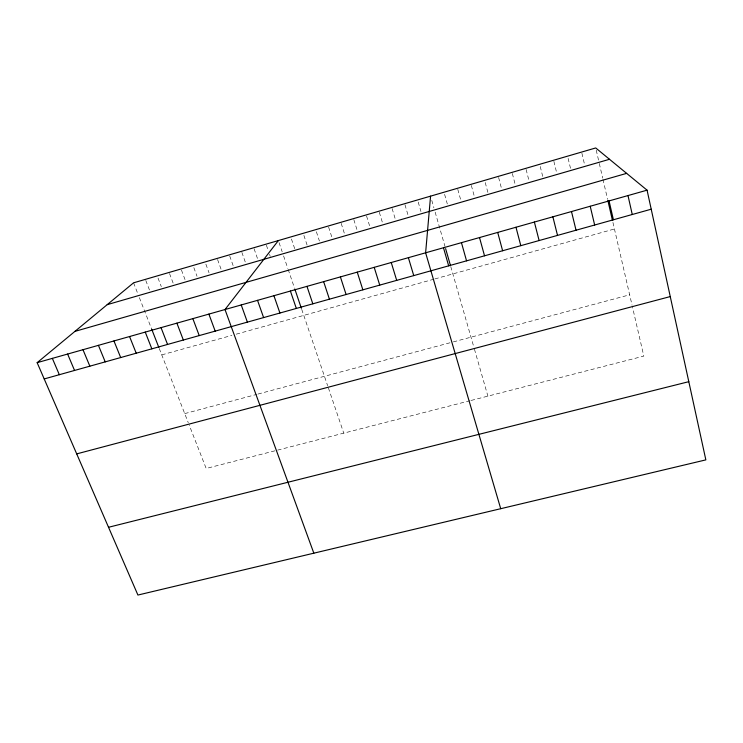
<?xml version="1.0" encoding="UTF-8"?>
<svg xmlns="http://www.w3.org/2000/svg" width="743" height="743" viewBox="0 0 743 743"><rect width="100%" height="100%" fill="white"/><g stroke="black" fill="none" stroke-linecap="round" stroke-linejoin="round"><path stroke-width="0.56" stroke-dasharray="3.71 2.79" d="M161.751 354.885L231.909 335.372M236.218 334.174L433.828 279.21M434.887 278.922L614.442 228.983M184.719 413.61L256.939 394.329M258.007 394.041L452.292 342.161M453.332 341.891L629.655 294.804M470.068 400.709L206.173 468.461L189.075 424.745M471.173 400.431L643.819 356.101L632.534 307.268M133.564 282.823L138.142 294.534M139.35 297.609L151.739 329.288M159.262 348.513L188.285 422.721M145.777 280.455L149.91 291.126M158.027 278.068L161.305 286.64M169.515 273.526L173.574 284.272M181.45 270.053L185.481 280.826M193.839 267.629L197.034 276.285M205.876 264.127L209.043 272.802M217.56 259.521L221.488 270.396M229.698 255.973L233.59 266.895M241.856 252.341L245.422 262.446M254.097 248.766L257.626 258.908M266.384 245.19L268.13 250.27M269.533 254.338L270.229 256.381M279.062 242.608L282.182 251.793M283.585 255.917L287.82 268.409M288.173 269.449L294.469 287.987M301.714 309.329L327.654 385.747M328.369 387.846L343.749 433.141M291.451 238.995L294.887 249.239M303.887 235.373L307.286 245.645M316.379 231.732L319.406 241.011M328.592 227.042L331.917 237.379M341.186 223.364L344.483 233.739M353.835 219.677L357.095 230.089M366.54 215.972L369.763 226.411M379.301 212.247L382.487 222.724M392.109 208.514L395.267 219.027M404.972 204.762L408.093 215.312M418.207 202.05L420.975 211.579M431.785 200.396L433.912 207.826M435.147 212.117L445.011 246.509M450.76 266.579L473.802 346.972M474.433 349.154L487.9 396.13M444.602 194.36L447.305 203.944M457.781 189.363L461.05 201.121M471.331 185.406L474.554 197.211M485.225 182.518L488.114 193.282M498.599 177.456L501.451 188.258M512.326 173.453L515.131 184.292M526.109 169.432L529.155 181.394M540.235 166.488L542.957 177.401M553.869 161.333L556.553 172.283M568.107 158.361L570.754 169.348M581.88 153.169L584.481 164.194M596.23 150.16L598.533 160.126M599.304 163.46L602.694 178.125M602.954 179.249L607.598 199.328M612.929 222.426L632.052 305.187"/><path stroke-width="1.11" d="M430.569 196.152L425.618 252.806L500.717 508.704M278.374 240.565L225.008 309.543L313.834 553.182M37.15 362.668L133.564 282.823L595.719 147.95L647.069 190.171L705.85 459.88L137.919 595.05L37.15 362.668L647.069 190.171M107.206 304.658L609.511 159.281M74.95 331.369L626.637 173.37M44.199 378.939L651.221 209.201M76.705 453.889L670.26 296.578M108.524 527.279L688.807 381.679M52.344 358.367L59.338 374.704M67.622 354.049L74.551 370.451M82.984 349.702L89.847 366.169M98.429 345.337L105.218 361.869M113.948 340.944L120.682 357.55M129.561 336.533L136.22 353.204M145.256 332.093L151.841 348.839M151.739 329.288L158.844 347.455M161.036 327.635L167.556 344.446M176.899 323.149L183.345 340.025M192.846 318.636L199.226 335.585M208.885 314.103L215.191 331.127M241.224 304.955L247.382 322.118M257.524 300.339L263.607 317.586M273.916 295.705L279.925 313.026M290.402 291.042L296.327 308.438M294.813 289.008L301.37 308.317M306.97 286.361L312.822 303.822M323.642 281.643L329.418 299.178M340.396 276.907L346.099 294.516M357.253 272.142L362.863 289.826M374.203 267.35L379.729 285.108M391.245 262.53L396.697 280.371M408.381 257.682L413.749 275.597M445.614 248.645L450.462 265.53M443.478 247.753L448.67 265.836M461.449 242.673L466.548 260.839M479.514 237.565L484.529 255.806M497.699 232.42L502.621 250.753M515.976 227.247L520.806 245.664M534.375 222.046L539.112 240.546M552.876 216.817L557.519 235.401M571.488 211.551L576.039 230.219M590.211 206.257L594.66 225.008M607.848 200.434L612.427 220.244M609.056 200.926L613.402 219.77M628.002 195.567L632.256 214.504"/></g></svg>
